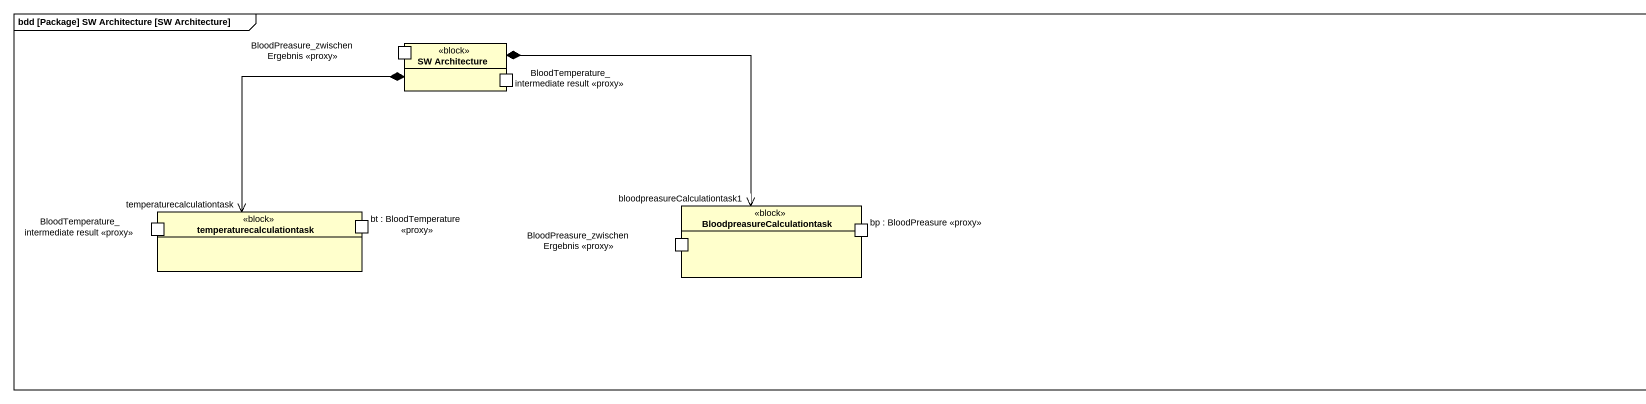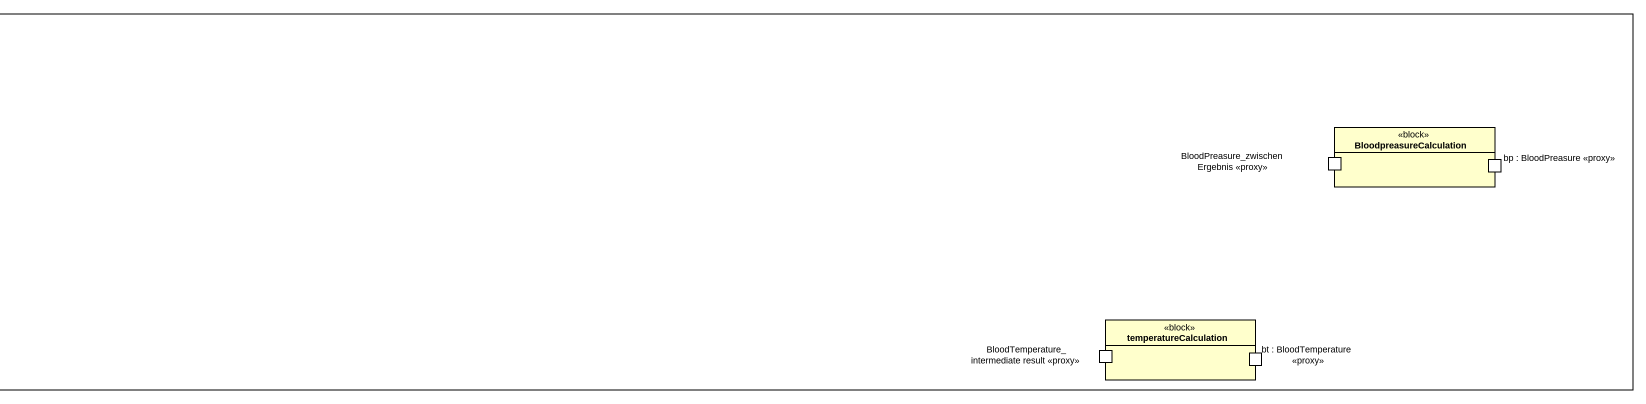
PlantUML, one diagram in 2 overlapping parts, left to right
@startuml
mainframe bdd [Package] SW Architecture [SW Architecture]
rectangle "SW Architecture" as SW_Architecture <<block>> {
  port "BloodPreasure_zwischenErgebnis <<proxy>>" as BloodPreasure
  port "BloodTemperature_intermediate result <<proxy>>" as BloodTemperature
}
rectangle BloodpreasureCalculation <<block>> {
  port "BloodPreasure_zwischenErgebnis <<proxy>>" as BloodPreasure_2
  port "bp : BloodPreasure <<proxy>>" as bp_BloodPreasure_proxy
}
rectangle temperaturecalculationtask <<block>> {
  port "BloodTemperature_intermediate result <<proxy>>" as BloodTemperature_2
  port "bt : BloodTemperature <<proxy>>" as bt_BloodTemperature_proxy
}
rectangle BloodpreasureCalculationtask <<block>> {
  port "bp : BloodPreasure <<proxy>>" as bp_BloodPreasure_proxy_2
  port "BloodPreasure_zwischenErgebnis <<proxy>>" as BloodPreasure_3
}
rectangle temperatureCalculation <<block>> {
  port "BloodTemperature_intermediate result <<proxy>>" as BloodTemperature_3
  port "bt : BloodTemperature <<proxy>>" as bt_BloodTemperature_proxy_2
}
SW_Architecture *--> "temperaturecalculationtask" temperaturecalculationtask
SW_Architecture *-right-> "bloodpreasureCalculationtask1" BloodpreasureCalculationtask
@enduml
